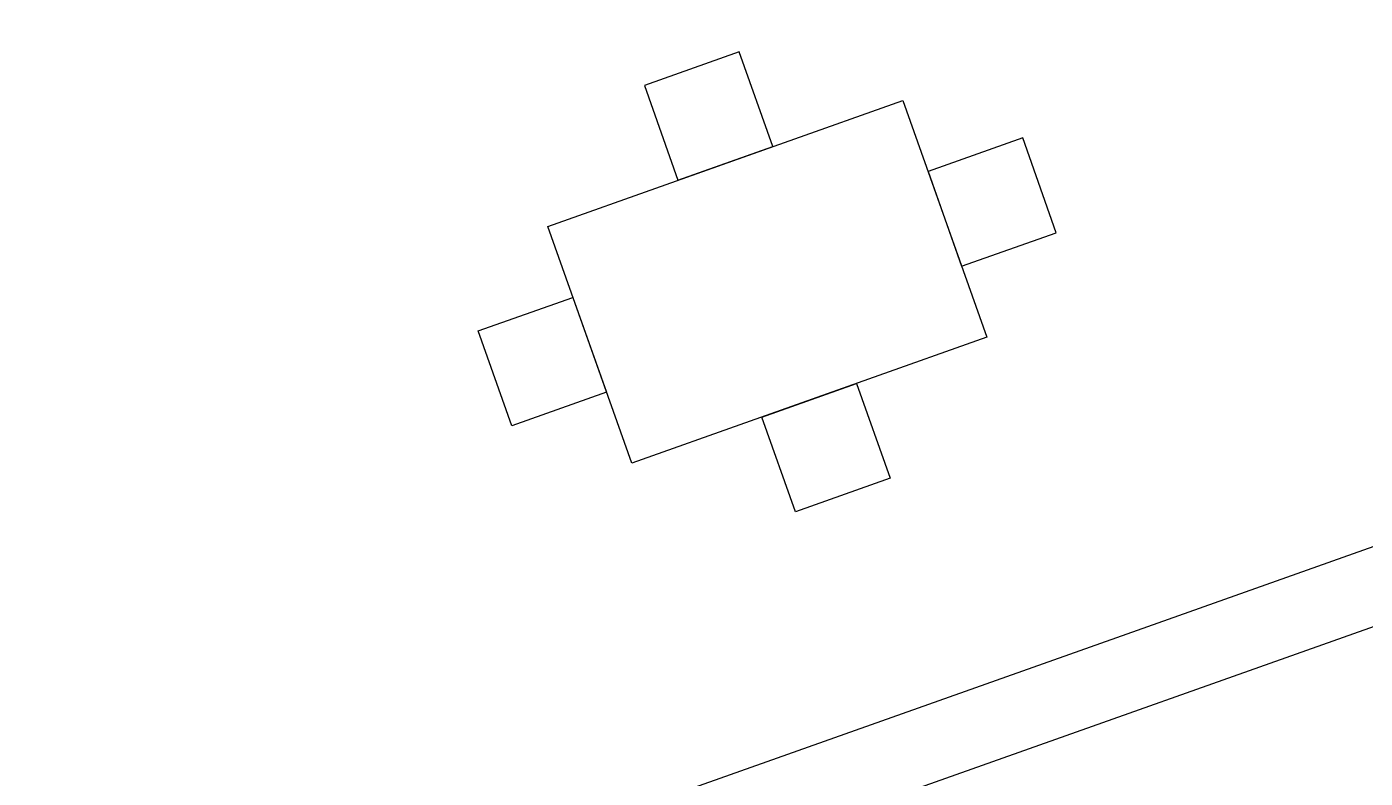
# Model space of a CAD drawing. Header units: centimetres. Extents: x 2004 to 13885, y -3131 to 5891.
# Drawn here: x 9801 to 10334, y 4633 to 4932 of the extents above; entities that cross this region are included whole.
import ezdxf

# ---------------------------------------------------------------- set-up
doc = ezdxf.new("R2010")
doc.units = ezdxf.units.CM

msp = doc.modelspace()

# ---------------------------------------------------------------- linework, layer by layer
for p, q in [((10243.51, 4691.8), (10856.19, 4908.88)), ((9630.83, 4474.72), (10243.51, 4691.8))]:
    msp.add_line(p, q)
for points in [[(9352.08, 5171.64), (9612.57, 4436.42), (10894.49, 4890.62), (10633.99, 5625.84)], [(10084.84, 4921.87), (10047.13, 4908.51), (10060.49, 4870.81), (10098.2, 4884.17), (10084.84, 4921.87)], [(10183.44, 4808.28), (10042.05, 4758.18), (10008.65, 4852.44), (10150.04, 4902.54), (10183.44, 4808.28)], [(10173.42, 4836.56), (10211.12, 4849.92), (10197.76, 4887.62), (10160.06, 4874.26), (10173.42, 4836.56)], [(10032.03, 4786.46), (9994.33, 4773.1), (9980.97, 4810.81), (10018.67, 4824.17), (10032.03, 4786.46)], [(10144.95, 4752.21), (10107.25, 4738.85), (10093.89, 4776.55), (10131.59, 4789.91), (10144.95, 4752.21)]]:
    msp.add_lwpolyline(points)

doc.saveas('drawing.dxf')
